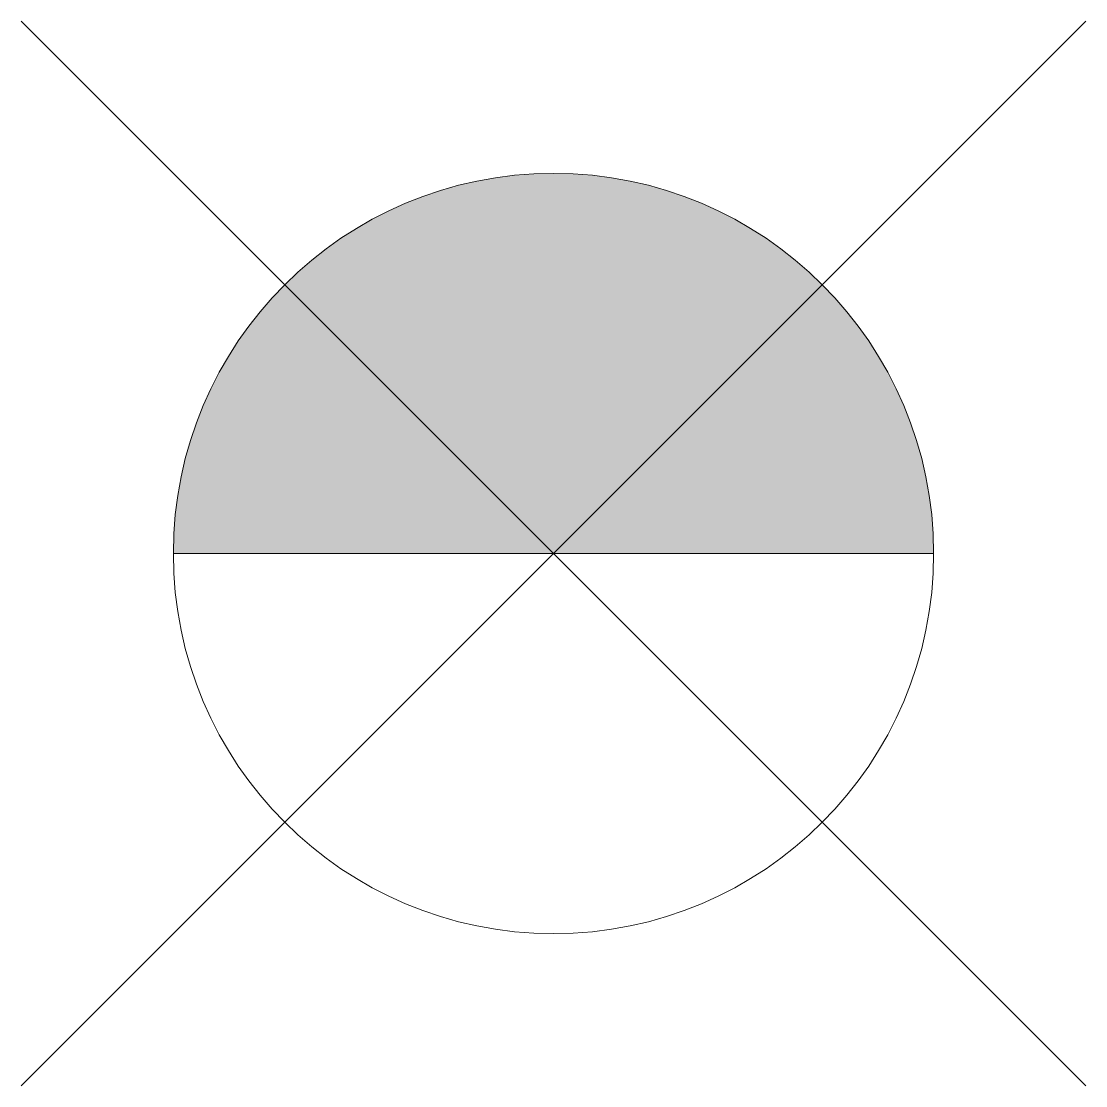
# Model space of a CAD drawing. Extents: x -3.51 to 3.51, y -3.51 to 3.51.
import ezdxf

# ---------------------------------------------------------------- set-up
doc = ezdxf.new("R2010")
doc.units = 0
doc.header["$MEASUREMENT"] = 0

msp = doc.modelspace()

# ---------------------------------------------------------------- hatches: boundary and pattern name
at = {"linetype": 'Continuous', "lineweight": 0}
h = msp.add_hatch(color=256, dxfattribs=at)
h.dxf.hatch_style = 1
h.paths.add_polyline_path([(-2.5036, 0), (2.5036, 0, 1)])

# ---------------------------------------------------------------- linework, layer by layer
at = {"linetype": 'Continuous'}
for points in [[(-3.5051, 3.5051), (3.5051, -3.5051)], [(3.5051, 3.5051), (-3.5051, -3.5051)]]:
    msp.add_lwpolyline(points, dxfattribs=at)
at = {"linetype": 'Continuous', "lineweight": 0}
msp.add_lwpolyline([(-2.5036, 0), (2.5036, 0)], dxfattribs=at)
msp.add_circle((0, 0), 2.5036, dxfattribs=at)

doc.saveas('drawing.dxf')
